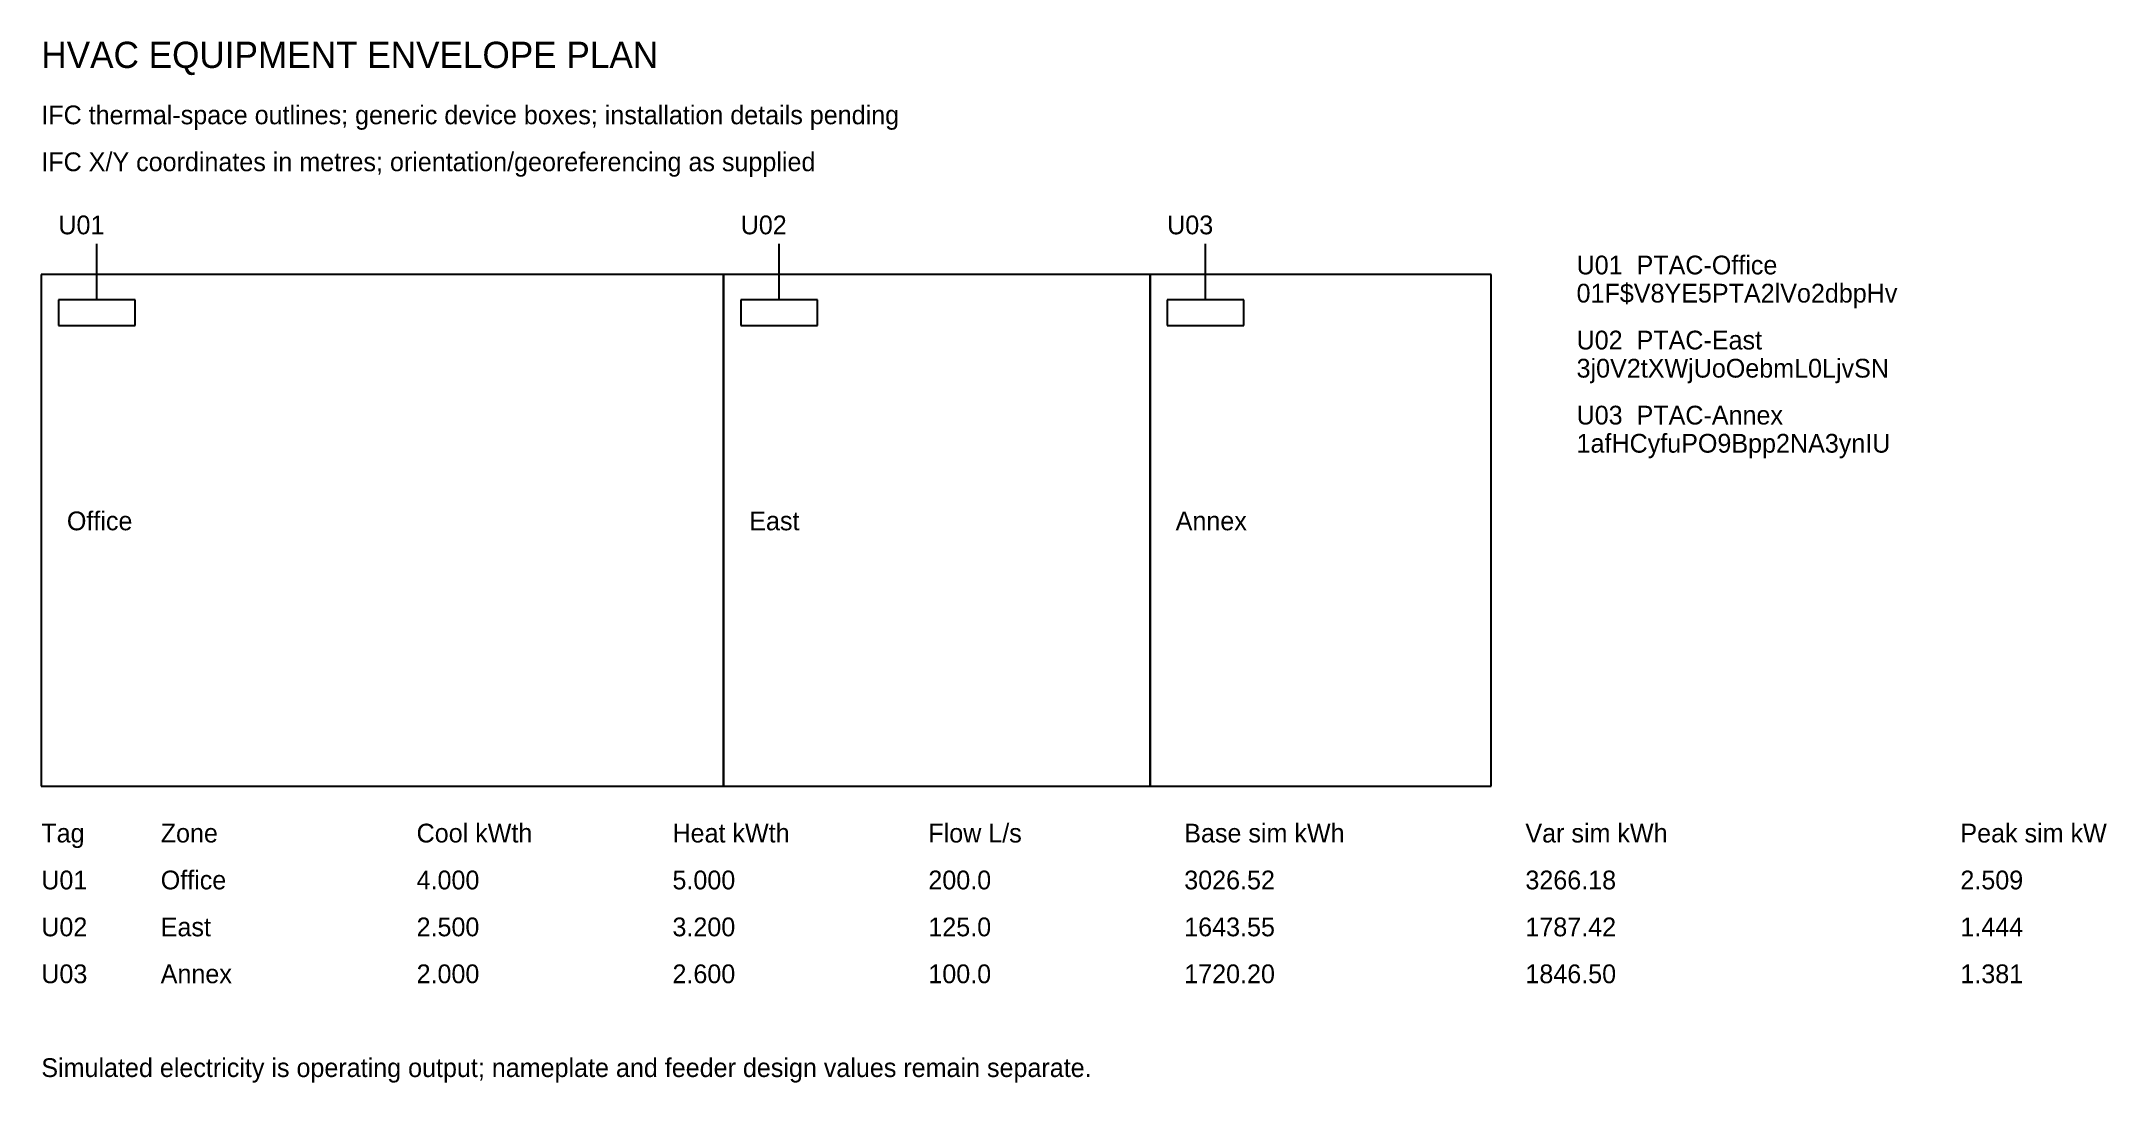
# Model space of a CAD drawing. Header units: metres. Extents: x 0 to 24.2, y -3.5 to 8.7.
import ezdxf

# ---------------------------------------------------------------- set-up
doc = ezdxf.new("R2010")
doc.units = ezdxf.units.M
for name, color, linetype in [('BSA_EQUIPMENT', 4, 'Continuous'), ('BSA_EQUIPMENT_REFERENCE', 4, 'Continuous'), ('BSA_LABEL', 7, 'Continuous'), ('BSA_LEADER', 8, 'Continuous'), ('BSA_SPACE', 8, 'Continuous')]:
    doc.layers.add(name, color=color, linetype=linetype)

msp = doc.modelspace()

# ---------------------------------------------------------------- linework, layer by layer
at = {"layer": 'BSA_EQUIPMENT'}
for p, q in [((1.1, 5.7), (0.2, 5.7)), ((0.2, 5.7), (0.2, 5.4)), ((1.1, 5.4), (1.1, 5.7)), ((9.1, 5.7), (8.2, 5.7)), ((8.2, 5.7), (8.2, 5.4)), ((9.1, 5.4), (9.1, 5.7)), ((14.1, 5.7), (13.2, 5.7)), ((13.2, 5.7), (13.2, 5.4)), ((14.1, 5.4), (14.1, 5.7))]:
    msp.add_line(p, q, dxfattribs=at)
at = {"layer": 'BSA_EQUIPMENT_REFERENCE'}
for p, q in [((0.2, 5.4), (1.1, 5.4)), ((8.2, 5.4), (9.1, 5.4)), ((13.2, 5.4), (14.1, 5.4))]:
    msp.add_line(p, q, dxfattribs=at)
at = {"layer": 'BSA_LEADER'}
for p, q in [((0.65, 5.7), (0.65, 6.36)), ((8.65, 5.7), (8.65, 6.36)), ((13.65, 5.7), (13.65, 6.36))]:
    msp.add_line(p, q, dxfattribs=at)
at = {"layer": 'BSA_SPACE'}
for p, q in [((8, 6), (0, 6)), ((0, 6), (0, 0)), ((8, 0), (8, 6)), ((13, 6), (8, 6)), ((8, 6), (8, 0)), ((13, 0), (13, 6)), ((17, 6), (13, 6)), ((13, 6), (13, 0)), ((17, 0), (17, 6)), ((0, 0), (8, 0)), ((8, 0), (13, 0)), ((13, 0), (17, 0))]:
    msp.add_line(p, q, dxfattribs=at)

# ---------------------------------------------------------------- texts
at = {"layer": 'BSA_LABEL'}
for s, height, p in [('HVAC EQUIPMENT ENVELOPE PLAN', 0.308, (0, 8.42)), ('IFC thermal-space outlines; generic device boxes; installation details pending', 0.22, (0, 7.76)), ('IFC X/Y coordinates in metres; orientation/georeferencing as supplied', 0.22, (0, 7.21)), ('U01', 0.22, (0.2, 6.47)), ('U02', 0.22, (8.2, 6.47)), ('U03', 0.22, (13.2, 6.47)), ('U01  PTAC-Office', 0.22, (18, 6)), ('01F$V8YE5PTA2lVo2dbpHv', 0.22, (18, 5.67)), ('U02  PTAC-East', 0.22, (18, 5.12)), ('3j0V2tXWjUoOebmL0LjvSN', 0.22, (18, 4.79)), ('U03  PTAC-Annex', 0.22, (18, 4.24)), ('1afHCyfuPO9Bpp2NA3ynIU', 0.22, (18, 3.91)), ('Office', 0.22, (0.3, 3)), ('East', 0.22, (8.3, 3)), ('Annex', 0.22, (13.3, 3)), ('Tag', 0.22, (0, -0.66)), ('Zone', 0.22, (1.4, -0.66)), ('Cool kWth', 0.22, (4.4, -0.66)), ('Heat kWth', 0.22, (7.4, -0.66)), ('Flow L/s', 0.22, (10.4, -0.66)), ('Base sim kWh', 0.22, (13.4, -0.66)), ('Var sim kWh', 0.22, (17.4, -0.66)), ('Peak sim kW', 0.22, (22.5, -0.66)), ('U01', 0.22, (0, -1.21)), ('Office', 0.22, (1.4, -1.21)), ('4.000', 0.22, (4.4, -1.21)), ('5.000', 0.22, (7.4, -1.21)), ('200.0', 0.22, (10.4, -1.21)), ('3026.52', 0.22, (13.4, -1.21)), ('3266.18', 0.22, (17.4, -1.21)), ('2.509', 0.22, (22.5, -1.21)), ('U02', 0.22, (0, -1.76)), ('East', 0.22, (1.4, -1.76)), ('2.500', 0.22, (4.4, -1.76)), ('3.200', 0.22, (7.4, -1.76)), ('125.0', 0.22, (10.4, -1.76)), ('1643.55', 0.22, (13.4, -1.76)), ('1787.42', 0.22, (17.4, -1.76)), ('1.444', 0.22, (22.5, -1.76)), ('U03', 0.22, (0, -2.31)), ('Annex', 0.22, (1.4, -2.31)), ('2.000', 0.22, (4.4, -2.31)), ('2.600', 0.22, (7.4, -2.31)), ('100.0', 0.22, (10.4, -2.31)), ('1720.20', 0.22, (13.4, -2.31)), ('1846.50', 0.22, (17.4, -2.31)), ('1.381', 0.22, (22.5, -2.31)), ('Simulated electricity is operating output; nameplate and feeder design values remain separate.', 0.22, (0, -3.41))]:
    msp.add_text(s, height=height, dxfattribs=at).set_placement(p)

doc.saveas('drawing.dxf')
